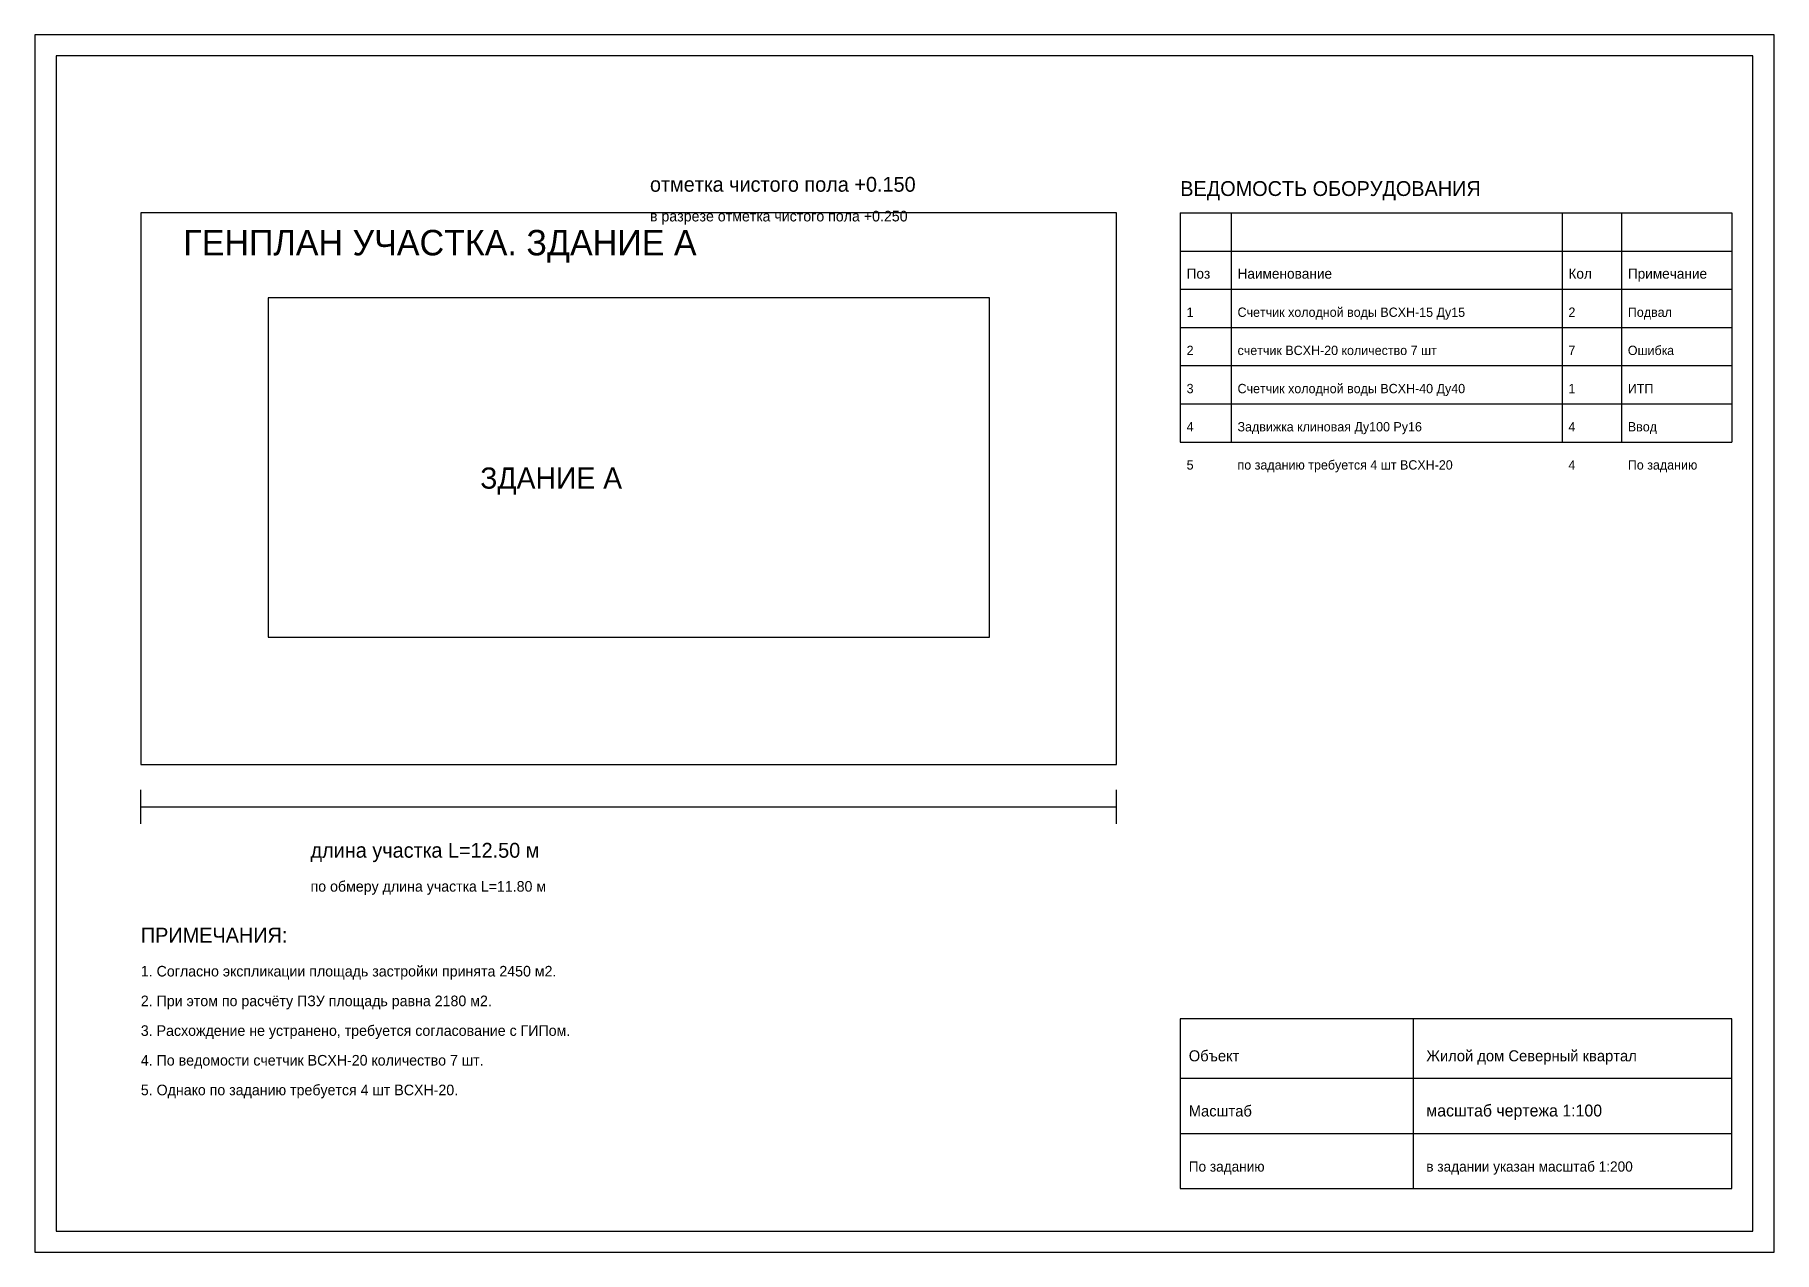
# Model space of a CAD drawing. Header units: millimetres. Extents: x 5 to 415, y 5 to 292.
import ezdxf

# ---------------------------------------------------------------- set-up
doc = ezdxf.new("R2010")
doc.units = ezdxf.units.MM
for name, color, linetype in [('DIM', 3, 'CONTINUOUS'), ('GRAPH', 7, 'CONTINUOUS'), ('TABLE', 5, 'CONTINUOUS'), ('TEXT', 2, 'CONTINUOUS')]:
    doc.layers.add(name, color=color, linetype=linetype)

msp = doc.modelspace()

# ---------------------------------------------------------------- linework, layer by layer
at = {"layer": 'DIM'}
for p, q in [((30, 106), (30, 114)), ((260, 106), (260, 114)), ((30, 110), (260, 110))]:
    msp.add_line(p, q, dxfattribs=at)
at = {"layer": 'GRAPH'}
for p, q in [((415, 292), (5, 292)), ((5, 292), (5, 5)), ((415, 5), (415, 292)), ((410, 287), (10, 287)), ((10, 287), (10, 10)), ((410, 10), (410, 287)), ((260, 250), (30, 250)), ((30, 250), (30, 120)), ((260, 120), (260, 250)), ((230, 230), (60, 230)), ((60, 230), (60, 150)), ((230, 150), (230, 230)), ((60, 150), (230, 150)), ((30, 120), (260, 120)), ((405, 60), (275, 60)), ((275, 60), (275, 20)), ((330, 20), (330, 60)), ((405, 20), (405, 60)), ((275, 46), (405, 46)), ((275, 33), (405, 33)), ((275, 20), (405, 20)), ((10, 10), (410, 10)), ((5, 5), (415, 5))]:
    msp.add_line(p, q, dxfattribs=at)
at = {"layer": 'TABLE'}
for p, q in [((275, 250), (405, 250)), ((275, 250), (275, 196)), ((287, 250), (287, 196)), ((365, 250), (365, 196)), ((379, 250), (379, 196)), ((405, 250), (405, 196)), ((275, 241), (405, 241)), ((275, 232), (405, 232)), ((275, 223), (405, 223)), ((275, 214), (405, 214)), ((275, 205), (405, 205)), ((275, 196), (405, 196))]:
    msp.add_line(p, q, dxfattribs=at)

# ---------------------------------------------------------------- texts
at = {"layer": 'DIM'}
for s, height, p in [('отметка чистого пола +0.150', 3.5, (150, 255)), ('в разрезе отметка чистого пола +0.250', 2.5, (150, 248)), ('длина участка L=12.50 м', 3.5, (70, 98)), ('по обмеру длина участка L=11.80 м', 2.5, (70, 90))]:
    msp.add_text(s, height=height, dxfattribs=at).set_placement(p)
at = {"layer": 'TABLE'}
for s, height, p in [('ВЕДОМОСТЬ ОБОРУДОВАНИЯ', 3.5, (275, 254)), ('Поз', 2.4, (276.5, 234.5)), ('Наименование', 2.4, (288.5, 234.5)), ('Кол', 2.4, (366.5, 234.5)), ('Примечание', 2.4, (380.5, 234.5)), ('1', 2.2, (276.5, 225.5)), ('Счетчик холодной воды ВСХН-15 Ду15', 2.2, (288.5, 225.5)), ('2', 2.2, (366.5, 225.5)), ('Подвал', 2.2, (380.5, 225.5)), ('2', 2.2, (276.5, 216.5)), ('счетчик ВСХН-20 количество 7 шт', 2.2, (288.5, 216.5)), ('7', 2.2, (366.5, 216.5)), ('Ошибка', 2.2, (380.5, 216.5)), ('3', 2.2, (276.5, 207.5)), ('Счетчик холодной воды ВСХН-40 Ду40', 2.2, (288.5, 207.5)), ('1', 2.2, (366.5, 207.5)), ('ИТП', 2.2, (380.5, 207.5)), ('4', 2.2, (276.5, 198.5)), ('Задвижка клиновая Ду100 Ру16', 2.2, (288.5, 198.5)), ('4', 2.2, (366.5, 198.5)), ('Ввод', 2.2, (380.5, 198.5)), ('5', 2.2, (276.5, 189.5)), ('по заданию требуется 4 шт ВСХН-20', 2.2, (288.5, 189.5)), ('4', 2.2, (366.5, 189.5)), ('По заданию', 2.2, (380.5, 189.5))]:
    msp.add_text(s, height=height, dxfattribs=at).set_placement(p)
at = {"layer": 'TEXT'}
for s, height, p in [('ГЕНПЛАН УЧАСТКА. ЗДАНИЕ А', 6, (40, 240)), ('ЗДАНИЕ А', 5, (110, 185)), ('ПРИМЕЧАНИЯ:', 3.5, (30, 78)), ('1. Согласно экспликации площадь застройки принята 2450 м2.', 2.5, (30, 70)), ('2. При этом по расчёту ПЗУ площадь равна 2180 м2.', 2.5, (30, 63)), ('3. Расхождение не устранено, требуется согласование с ГИПом.', 2.5, (30, 56)), ('4. По ведомости счетчик ВСХН-20 количество 7 шт.', 2.5, (30, 49)), ('Объект', 2.6, (277, 50)), ('Жилой дом Северный квартал', 2.6, (333, 50)), ('5. Однако по заданию требуется 4 шт ВСХН-20.', 2.5, (30, 42)), ('Масштаб', 2.6, (277, 37)), ('масштаб чертежа 1:100', 2.8, (333, 37)), ('По заданию', 2.4, (277, 24)), ('в задании указан масштаб 1:200', 2.4, (333, 24))]:
    msp.add_text(s, height=height, dxfattribs=at).set_placement(p)

doc.saveas('drawing.dxf')
